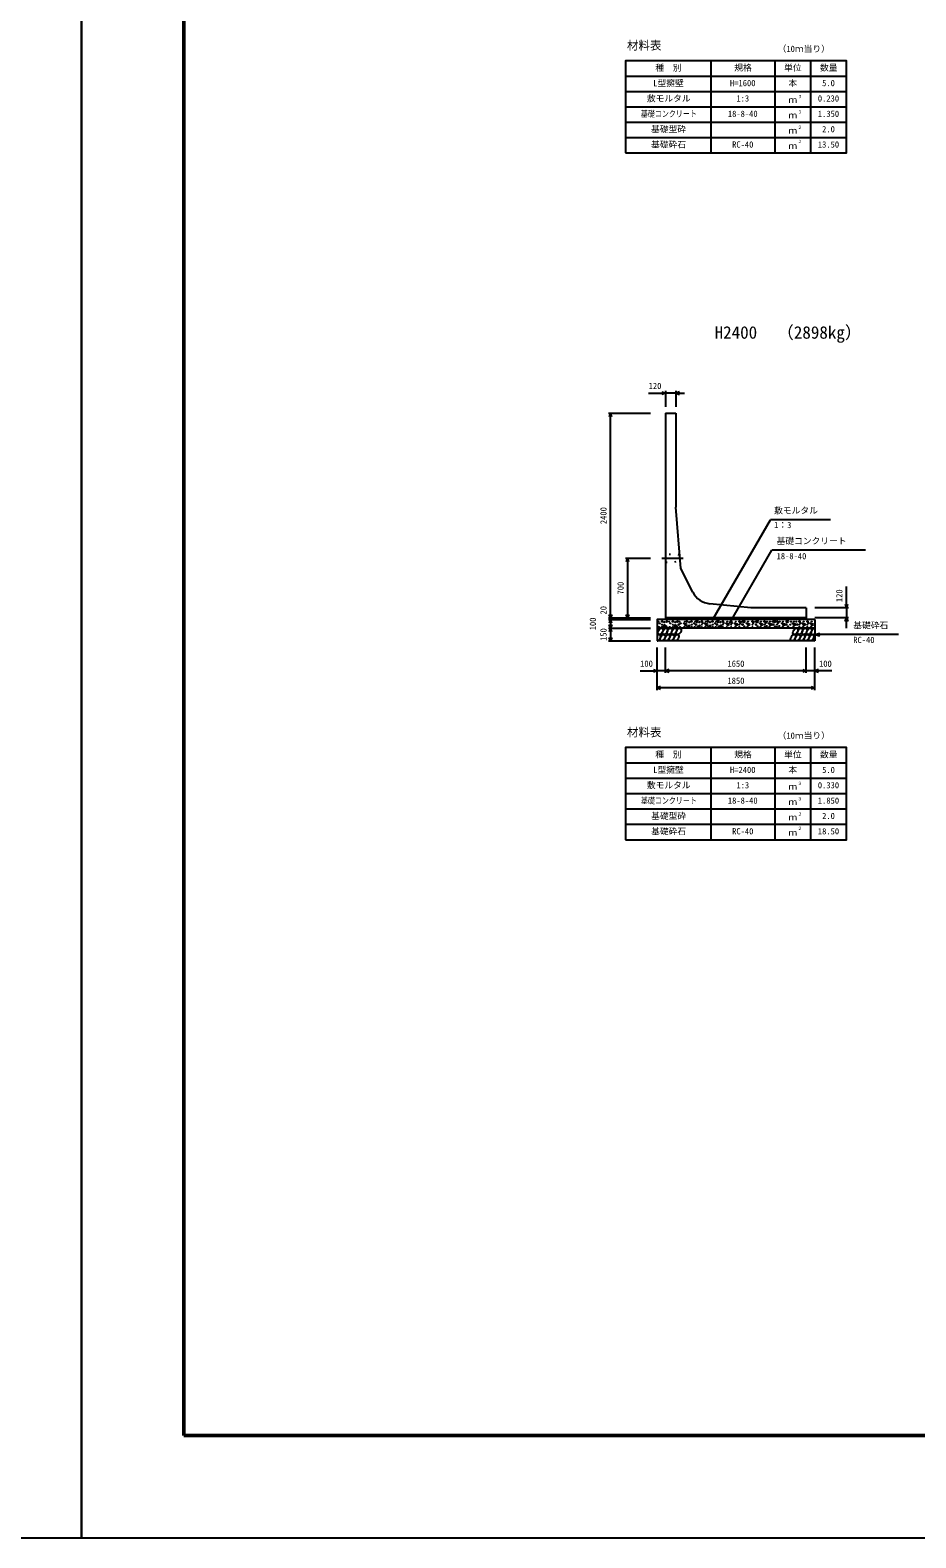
# Model space of a CAD drawing. Units: millimetres, scale not verified. Extents: x -50400 to 50400, y -17820 to 17820.
# Drawn here: x -600 to 9783, y -17820 to -142 of the extents above; entities that cross this region are included whole.
import ezdxf
from ezdxf.enums import TextEntityAlignment as Align

# ---------------------------------------------------------------- set-up
doc = ezdxf.new("R2010")
doc.units = ezdxf.units.MM
doc.header["$LTSCALE"] = 60
doc.linetypes.add('DOTTED', pattern=[1.75, 0.25, -1.5])
doc.linetypes.add('LONG_DASHED_DOTTED', pattern=[15.25, 12, -1.5, 0.25, -1.5])
for name, color, linetype, lineweight in [('0-0_CENTER', 7, 'LONG_DASHED_DOTTED', 25), ('0-1_DIM', 7, 'Continuous', 25), ('0-2_Defpoints', 5, 'Continuous', 25), ('0-3_HATCH', 6, 'Continuous', 25), ('0-4_HYO', 3, 'Continuous', 25), ('0-5_HYO2', 4, 'Continuous', 25), ('0-6_OUTLINE', 1, 'Continuous', 25), ('0-7_OUTLINE2', 4, 'DOTTED', 25), ('0-8_TXT', 7, 'Continuous', 25), ('0-9_WAKU', 3, 'Continuous', 25)]:
    doc.layers.add(name, color=color, linetype=linetype, lineweight=lineweight)
doc.styles.add('ＭＳ ゴシック', font='')
doc.styles.get('ＭＳ ゴシック').set_extended_font_data('MS Gothic')

msp = doc.modelspace()

# ---------------------------------------------------------------- linework, layer by layer
at = {"layer": '0-0_CENTER'}
msp.add_line((6806.18, -6333.77), (7056.04, -6333.77), dxfattribs=at)
at = {"layer": '0-1_DIM'}
for p, q in [((6649.96, -4396.88), (6849.5, -4396.88)), ((6849.5, -4371.88), (6849.5, -4558.77)), ((6969.5, -4396.88), (6849.5, -4396.88)), ((6969.5, -4371.88), (6969.5, -4558.77)), ((6969.5, -4396.88), (7069.5, -4396.88)), ((6179.5, -4633.77), (6674.5, -4633.77)), ((6204.5, -7033.77), (6204.5, -4633.77)), ((7407.69, -7045.1), (8078.96, -5882.42)), ((8781.37, -5882.42), (8078.96, -5882.42)), ((6379.5, -6333.77), (6674.5, -6333.77)), ((6404.5, -6333.77), (6404.5, -7033.77)), ((7597.17, -7099.49), (8093.44, -6239.93)), ((9192.98, -6239.93), (8093.44, -6239.93)), ((8969.5, -6913.77), (8969.5, -6666.08)), ((6179.5, -7033.77), (6674.5, -7033.77)), ((6179.5, -7053.77), (6674.5, -7053.77)), ((6204.5, -7033.77), (6204.5, -7053.77)), ((6204.5, -7053.77), (6204.5, -7153.77)), ((8994.5, -6913.77), (8599.5, -6913.77)), ((8994.5, -7033.77), (8599.5, -7033.77)), ((8969.5, -6913.77), (8969.5, -7033.77)), ((8969.5, -7153.77), (8969.5, -7033.77)), ((6179.5, -7153.77), (6674.5, -7153.77)), ((6204.5, -7153.77), (6204.5, -7303.77)), ((8599.5, -7228.77), (8657.46, -7213.25)), ((9579.82, -7228.77), (8599.5, -7228.77)), ((8599.5, -7228.77), (8657.46, -7244.3)), ((6179.5, -7303.77), (6674.5, -7303.77)), ((6749.5, -7878.77), (6749.5, -7378.77)), ((6849.5, -7678.77), (6849.5, -7378.77)), ((8499.5, -7678.77), (8499.5, -7378.77)), ((8499.5, -7678.77), (8499.5, -7378.77)), ((8599.5, -7878.77), (8599.5, -7378.77)), ((6549.96, -7653.77), (6749.5, -7653.77)), ((6849.5, -7653.77), (6749.5, -7653.77)), ((8499.5, -7653.77), (6849.5, -7653.77)), ((8599.5, -7653.77), (8499.5, -7653.77)), ((8799.04, -7653.77), (8599.5, -7653.77)), ((8599.5, -7853.77), (6749.5, -7853.77))]:
    msp.add_line(p, q, dxfattribs=at)
for points in [[(6807.21, -4381.49), (6849.5, -4396.88), (6807.21, -4412.27)], [(7011.79, -4381.49), (6969.5, -4396.88), (7011.79, -4412.27)], [(6219.89, -4676.06), (6204.5, -4633.77), (6189.11, -4676.06)], [(6419.89, -6376.06), (6404.5, -6333.77), (6389.11, -6376.06)], [(8954.11, -6871.49), (8969.5, -6913.77), (8984.89, -6871.49)], [(6219.89, -6991.49), (6204.5, -7033.77), (6189.11, -6991.49)], [(6219.89, -7096.06), (6204.5, -7053.77), (6189.11, -7096.06)], [(6419.89, -6991.49), (6404.5, -7033.77), (6389.11, -6991.49)], [(8954.11, -7076.06), (8969.5, -7033.77), (8984.89, -7076.06)], [(6219.89, -7111.49), (6204.5, -7153.77), (6189.11, -7111.49)], [(6219.89, -7196.06), (6204.5, -7153.77), (6189.11, -7196.06)], [(6219.89, -7261.49), (6204.5, -7303.77), (6189.11, -7261.49)], [(6707.21, -7638.38), (6749.5, -7653.77), (6707.21, -7669.17)], [(6891.79, -7638.38), (6849.5, -7653.77), (6891.79, -7669.17)], [(8457.21, -7638.38), (8499.5, -7653.77), (8457.21, -7669.17)], [(8641.79, -7638.38), (8599.5, -7653.77), (8641.79, -7669.17)], [(6791.79, -7838.38), (6749.5, -7853.77), (6791.79, -7869.17)], [(8557.21, -7838.38), (8599.5, -7853.77), (8557.21, -7869.17)]]:
    msp.add_lwpolyline(points, dxfattribs=at)
at = {"layer": '0-2_Defpoints'}
for points in [[(-50400, -17820), (0, -17820), (0, 17820), (-50400, 17820)], [(0, -17820), (50400, -17820), (50400, 17820), (0, 17820)]]:
    msp.add_lwpolyline(points, close=True, dxfattribs=at)
at = {"layer": '0-3_HATCH'}
for centre, radius in [((6808.36, -7075.72), 5), ((6934.47, -7075.72), 5), ((7154.53, -7075.72), 5), ((7218.46, -7076.6), 10), ((7274.53, -7075.72), 5), ((7399.76, -7075.72), 5), ((7463.68, -7076.6), 10), ((7519.76, -7075.72), 5), ((7618.2, -7075.72), 5), ((7715.19, -7075.72), 5), ((7765.92, -7076.6), 10), ((7868.58, -7075.72), 5), ((7923.58, -7076.6), 10), ((8010.44, -7075.72), 5), ((8125.2, -7076.6), 10), ((8156.97, -7075.72), 5), ((8275.84, -7076.6), 10), ((8418.37, -7075.72), 5), ((8512.81, -7075.72), 5), ((6765.47, -7076.6), 2.5), ((6772.48, -7139.63), 2.5), ((6779.49, -7097.61), 2.5), ((6808.36, -7111.61), 2.5), ((6808.36, -7139.63), 2.5), ((6836.4, -7124.75), 10), ((6836.4, -7083.6), 2.5), ((6857.43, -7131.75), 2.5), ((6864.44, -7076.6), 5), ((6891.57, -7076.6), 2.5), ((6898.58, -7139.63), 2.5), ((6905.59, -7097.61), 2.5), ((6934.47, -7111.61), 2.5), ((6934.47, -7139.63), 2.5), ((6962.51, -7124.75), 10), ((6962.51, -7083.6), 2.5), ((6983.53, -7131.75), 2.5), ((6990.54, -7076.6), 5), ((7004.56, -7111.61), 5), ((7011.57, -7076.6), 2.5), ((7018.58, -7139.63), 2.5), ((7025.59, -7097.61), 2.5), ((7063.41, -7097.61), 2.5), ((7070.42, -7139.63), 2.5), ((7084.44, -7111.61), 10), ((7077.43, -7076.6), 2.5), ((7098.46, -7076.6), 5), ((7105.47, -7131.75), 2.5), ((7126.49, -7124.75), 5), ((7126.49, -7083.6), 2.5), ((7154.53, -7111.61), 2.5), ((7154.53, -7139.63), 2.5), ((7183.41, -7097.61), 2.5), ((7190.42, -7139.63), 2.5), ((7197.43, -7076.6), 2.5), ((7204.44, -7111.61), 5), ((7225.47, -7131.75), 2.5), ((7246.49, -7124.75), 5), ((7246.49, -7083.6), 2.5), ((7274.53, -7111.61), 2.5), ((7274.53, -7139.63), 2.5), ((7285.87, -7093.29), 2.5), ((7308.63, -7097.61), 2.5), ((7315.64, -7139.63), 2.5), ((7329.66, -7111.61), 10), ((7322.65, -7076.6), 2.5), ((7343.68, -7076.6), 5), ((7350.69, -7131.75), 2.5), ((7371.72, -7124.75), 5), ((7371.72, -7083.6), 2.5), ((7399.76, -7111.61), 2.5), ((7399.76, -7139.63), 2.5), ((7428.63, -7097.61), 2.5), ((7435.64, -7139.63), 2.5), ((7442.65, -7076.6), 2.5), ((7449.66, -7111.61), 5), ((7470.69, -7131.75), 2.5), ((7491.72, -7124.75), 5), ((7491.72, -7083.6), 2.5), ((7519.76, -7111.61), 2.5), ((7519.76, -7139.63), 2.5), ((7531.1, -7093.29), 2.5), ((7560.56, -7097.61), 2.5), ((7567.57, -7139.63), 2.5), ((7581.59, -7111.61), 10), ((7574.58, -7076.6), 2.5), ((7618.2, -7111.61), 2.5), ((7618.2, -7139.63), 2.5), ((7629.54, -7093.29), 2.5), ((7659, -7097.61), 2.5), ((7666.01, -7139.63), 2.5), ((7680.03, -7111.61), 10), ((7673.01, -7076.6), 2.5), ((7715.19, -7111.61), 2.5), ((7715.19, -7139.63), 2.5), ((7726.53, -7093.29), 2.5), ((7744.89, -7076.6), 2.5), ((7751.9, -7111.61), 5), ((7772.93, -7131.75), 2.5), ((7801.27, -7097.61), 2.5), ((7808.28, -7139.63), 2.5), ((7822.3, -7111.61), 10), ((7815.29, -7076.6), 2.5), ((7868.58, -7111.61), 2.5), ((7868.58, -7139.63), 2.5), ((7879.92, -7093.29), 2.5), ((7902.55, -7076.6), 2.5), ((7909.56, -7111.61), 5), ((7930.59, -7131.75), 2.5), ((7954.24, -7097.61), 2.5), ((7961.25, -7139.63), 2.5), ((7975.27, -7111.61), 10), ((7968.26, -7076.6), 2.5), ((8010.44, -7111.61), 2.5), ((8010.44, -7139.63), 2.5), ((8021.78, -7093.29), 2.5), ((8035.09, -7129.97), 2.5), ((8040.13, -7076.6), 2.5), ((8059.37, -7097.61), 2.5), ((8066.38, -7139.63), 2.5), ((8080.4, -7111.61), 10), ((8073.39, -7076.6), 2.5), ((8104.17, -7076.6), 2.5), ((8111.19, -7111.61), 5), ((8132.21, -7131.75), 2.5), ((8156.97, -7111.61), 2.5), ((8156.97, -7139.63), 2.5), ((8168.31, -7093.29), 2.5), ((8181.63, -7129.97), 2.5), ((8186.67, -7076.6), 2.5), ((8213.66, -7097.61), 2.5), ((8220.67, -7139.63), 2.5), ((8234.69, -7111.61), 10), ((8227.68, -7076.6), 2.5), ((8261.82, -7111.61), 5), ((8282.85, -7131.75), 2.5), ((8313.49, -7111.61), 2.5), ((8319.93, -7076.6), 2.5), ((8339.16, -7097.61), 2.5), ((8346.17, -7139.63), 2.5), ((8360.19, -7111.61), 10), ((8353.18, -7076.6), 2.5), ((8383.97, -7076.6), 2.5), ((8390.98, -7111.61), 5), ((8418.37, -7111.61), 2.5), ((8418.37, -7139.63), 2.5), ((8429.71, -7093.29), 2.5), ((8452.83, -7097.61), 2.5), ((8459.84, -7139.63), 2.5), ((8473.86, -7111.61), 10), ((8466.85, -7076.6), 2.5), ((8512.81, -7111.61), 2.5), ((8512.81, -7139.63), 2.5), ((8524.15, -7093.29), 2.5), ((8547.27, -7097.61), 2.5), ((8554.28, -7139.63), 2.5), ((8568.3, -7111.61), 10), ((8561.29, -7076.6), 2.5)]:
    msp.add_circle(centre, radius, dxfattribs=at)
for centre, start_param, end_param in [((6737.13, -7191.3), 4.385593, 6.67454438), ((6762.46, -7266.29), 3.51114638, 7.548991), ((8585.64, -7191.3), 0.33577149, 4.44118059), ((8610.96, -7266.29), 1.2110787, 3.56587337)]:
    msp.add_ellipse(centre, major_axis=(21.81, 35.31), ratio=0.5792, start_param=start_param, end_param=end_param, dxfattribs=at)
for centre in [(6790.34, -7191.3), (6815.66, -7266.29), (6843.55, -7191.3), (6868.87, -7266.29), (6896.76, -7191.3), (6922.08, -7266.29), (6949.97, -7191.3), (6975.29, -7266.29), (7003.18, -7191.3), (8344.92, -7266.29), (8372.81, -7191.3), (8398.13, -7266.29), (8426.01, -7191.3), (8451.34, -7266.29), (8479.22, -7191.3), (8504.54, -7266.29), (8532.43, -7191.3), (8557.75, -7266.29)]:
    msp.add_ellipse(centre, major_axis=(21.81, 35.31), ratio=0.5792, dxfattribs=at)
at = {"layer": '0-4_HYO'}
for p, q in [((7379.5, -500.77), (7379.5, -1580.77)), ((8129.5, -500.77), (8129.5, -1580.77)), ((8549.5, -500.77), (8549.5, -1580.77)), ((6379.5, -680.77), (8969.5, -680.77)), ((7379.5, -8553.77), (7379.5, -9633.77)), ((8129.5, -8553.77), (8129.5, -9633.77)), ((8549.5, -8553.77), (8549.5, -9633.77)), ((6379.5, -8733.77), (8969.5, -8733.77))]:
    msp.add_line(p, q, dxfattribs=at)
for points in [[(6379.5, -1580.77), (8969.5, -1580.77), (8969.5, -500.77), (6379.5, -500.77)], [(6379.5, -9633.77), (8969.5, -9633.77), (8969.5, -8553.77), (6379.5, -8553.77)]]:
    msp.add_lwpolyline(points, close=True, dxfattribs=at)
at = {"layer": '0-5_HYO2'}
for p, q in [((6379.5, -860.77), (8969.5, -860.77)), ((6379.5, -1040.77), (8969.5, -1040.77)), ((6379.5, -1220.77), (8969.5, -1220.77)), ((6379.5, -1400.77), (8969.5, -1400.77)), ((6379.5, -8913.77), (8969.5, -8913.77)), ((6379.5, -9093.77), (8969.5, -9093.77)), ((6379.5, -9273.77), (8969.5, -9273.77)), ((6379.5, -9453.77), (8969.5, -9453.77))]:
    msp.add_line(p, q, dxfattribs=at)
at = {"layer": '0-6_OUTLINE'}
for p, q in [((6849.5, -4633.77), (6849.5, -7053.77)), ((6849.5, -4633.77), (6969.5, -4633.77)), ((6969.5, -4633.77), (6969.5, -5733.77)), ((7029.5, -6453.77), (6969.5, -5733.77)), ((7167.64, -6730.06), (7029.5, -6453.77)), ((7849.5, -6913.77), (7367.17, -6867.1)), ((8499.5, -7033.77), (6849.5, -7033.77)), ((8499.5, -6913.77), (7849.5, -6913.77)), ((8499.5, -6913.77), (8499.5, -7053.77)), ((8599.5, -7053.77), (8599.5, -7303.77)), ((8599.5, -7153.77), (6749.5, -7153.77)), ((8599.5, -7303.77), (6749.5, -7303.77))]:
    msp.add_line(p, q, dxfattribs=at)
msp.add_lwpolyline([(8599.5, -7053.77), (6749.5, -7053.77), (6749.5, -7303.77)], dxfattribs=at)
msp.add_arc((7391.25, -6618.26), 250, 206.56505, 264.47246, dxfattribs=at)
at = {"layer": '0-7_OUTLINE2'}
for p, q in [((6854.5, -6289), (6849.72, -6283.78)), ((7011.34, -6296.05), (6854.5, -6289)), ((7015.96, -6291.25), (7011.34, -6296.05)), ((6849.72, -6383.77), (6854.5, -6378.56)), ((6854.5, -6378.56), (7017.63, -6371.49)), ((7022.84, -6376.27), (7017.63, -6371.49))]:
    msp.add_line(p, q, dxfattribs=at)
at = {"layer": '0-9_WAKU', "lineweight": 50}
msp.add_lwpolyline([(1200, -16620), (49200, -16620), (49200, 16620), (1200, 16620)], close=True, dxfattribs=at)

# ---------------------------------------------------------------- texts
at = {"layer": '0-1_DIM', "style": 'ＭＳ ゴシック'}
for s, p in [('120', (6650.86, -4371.88)), ('敷モルタル', (8121.81, -5832.42)), ('1：3', (8121.81, -6002.54)), ('基礎コンクリート', (8150.7, -6189.93)), ('18-8-40', (8150.7, -6367.56)), ('基礎砕石', (9049.75, -7178.77)), ('RC-40', (9049.75, -7350.15)), ('100', (6550.86, -7628.77)), ('1650', (7574.5, -7628.77)), ('100', (8648.14, -7628.77)), ('1850', (7574.5, -7828.77))]:
    msp.add_text(s, height=73.31, dxfattribs=at).set_placement(p, align=Align.BOTTOM_LEFT)
for s, p in [('2400', (6179.5, -5933.77)), ('700', (6379.5, -6758.77)), ('120', (8944.5, -6848.13)), ('100', (6054.5, -7178.77)), ('20', (6179.5, -6993.71)), ('150', (6179.5, -7303.77))]:
    msp.add_text(s, height=73.31, rotation=90, dxfattribs=at).set_placement(p, align=Align.BOTTOM_LEFT)
at = {"layer": '0-8_TXT', "style": 'ＭＳ ゴシック'}
for s, height, p in [('材料表', 98.97, (6396.17, -400.77)), ('（10ｍ当り）', 73.31, (8162.83, -419.1)), ('種\u3000別', 73.31, (6729.5, -640.77)), ('規格', 73.31, (7654.5, -640.77)), ('単位', 73.31, (8239.5, -640.77)), ('数量', 73.31, (8659.5, -640.77)), ('L型擁壁', 73.31, (6704.5, -820.77)), ('H=1600', 73.31, (7604.5, -820.77)), ('本', 73.31, (8289.5, -820.77)), ('5.0', 73.31, (8684.5, -820.77)), ('敷モルタル', 73.31, (6629.5, -1000.77)), ('1:3', 73.31, (7679.5, -1000.77)), ('ｍ', 73.31, (8289.5, -1017.44)), ('３', 36.66, (8398.74, -950.15)), ('0.230', 73.31, (8634.5, -1000.77)), ('18-8-40', 73.31, (7579.5, -1180.77)), ('ｍ', 73.31, (8289.5, -1197.44)), ('３', 36.66, (8398.74, -1130.15)), ('1.350', 73.31, (8634.5, -1180.77)), ('基礎型砕', 73.31, (6679.5, -1360.77)), ('ｍ', 73.31, (8289.5, -1377.44)), ('２', 36.66, (8398.74, -1310.15)), ('2.0', 73.31, (8684.5, -1360.77)), ('基礎砕石', 73.31, (6679.5, -1540.77)), ('RC-40', 73.31, (7629.5, -1540.77)), ('ｍ', 73.31, (8289.5, -1557.44)), ('２', 36.66, (8398.74, -1476.82)), ('13.50', 73.31, (8634.5, -1540.77)), ('H2400', 146.6, (7424.5, -3803.53)), ('（2898kg）', 146.6, (8153.12, -3803.53)), ('材料表', 98.97, (6396.17, -8453.77)), ('（10ｍ当り）', 73.31, (8162.83, -8472.11)), ('種\u3000別', 73.31, (6729.5, -8693.77)), ('規格', 73.31, (7654.5, -8693.77)), ('単位', 73.31, (8239.5, -8693.77)), ('数量', 73.31, (8659.5, -8693.77)), ('L型擁壁', 73.31, (6704.5, -8873.77)), ('H=2400', 73.31, (7604.5, -8873.77)), ('本', 73.31, (8289.5, -8873.77)), ('5.0', 73.31, (8684.5, -8873.77)), ('敷モルタル', 73.31, (6629.5, -9053.77)), ('1:3', 73.31, (7679.5, -9053.77)), ('ｍ', 73.31, (8289.5, -9070.44)), ('３', 36.66, (8398.74, -9003.16)), ('0.330', 73.31, (8634.5, -9053.77)), ('18-8-40', 73.31, (7579.5, -9233.77)), ('ｍ', 73.31, (8289.5, -9250.44)), ('３', 36.66, (8398.74, -9183.16)), ('1.850', 73.31, (8634.5, -9233.77)), ('基礎型砕', 73.31, (6679.5, -9413.77)), ('ｍ', 73.31, (8289.5, -9430.44)), ('２', 36.66, (8398.74, -9363.16)), ('2.0', 73.31, (8684.5, -9413.77)), ('基礎砕石', 73.31, (6679.5, -9593.77)), ('RC-40', 73.31, (7629.5, -9593.77)), ('ｍ', 73.31, (8289.5, -9610.44)), ('２', 36.66, (8398.74, -9529.83)), ('18.50', 73.31, (8634.5, -9593.77))]:
    msp.add_text(s, height=height, dxfattribs=at).set_placement(p, align=Align.BOTTOM_LEFT)
at = {"layer": '0-8_TXT', "style": 'ＭＳ ゴシック', "width": 0.8}
for p in [(6559.5, -1180.77), (6559.5, -9233.77)]:
    msp.add_text('基礎コンクリート', height=73.31, dxfattribs=at).set_placement(p, align=Align.BOTTOM_LEFT)

doc.saveas('drawing.dxf')
